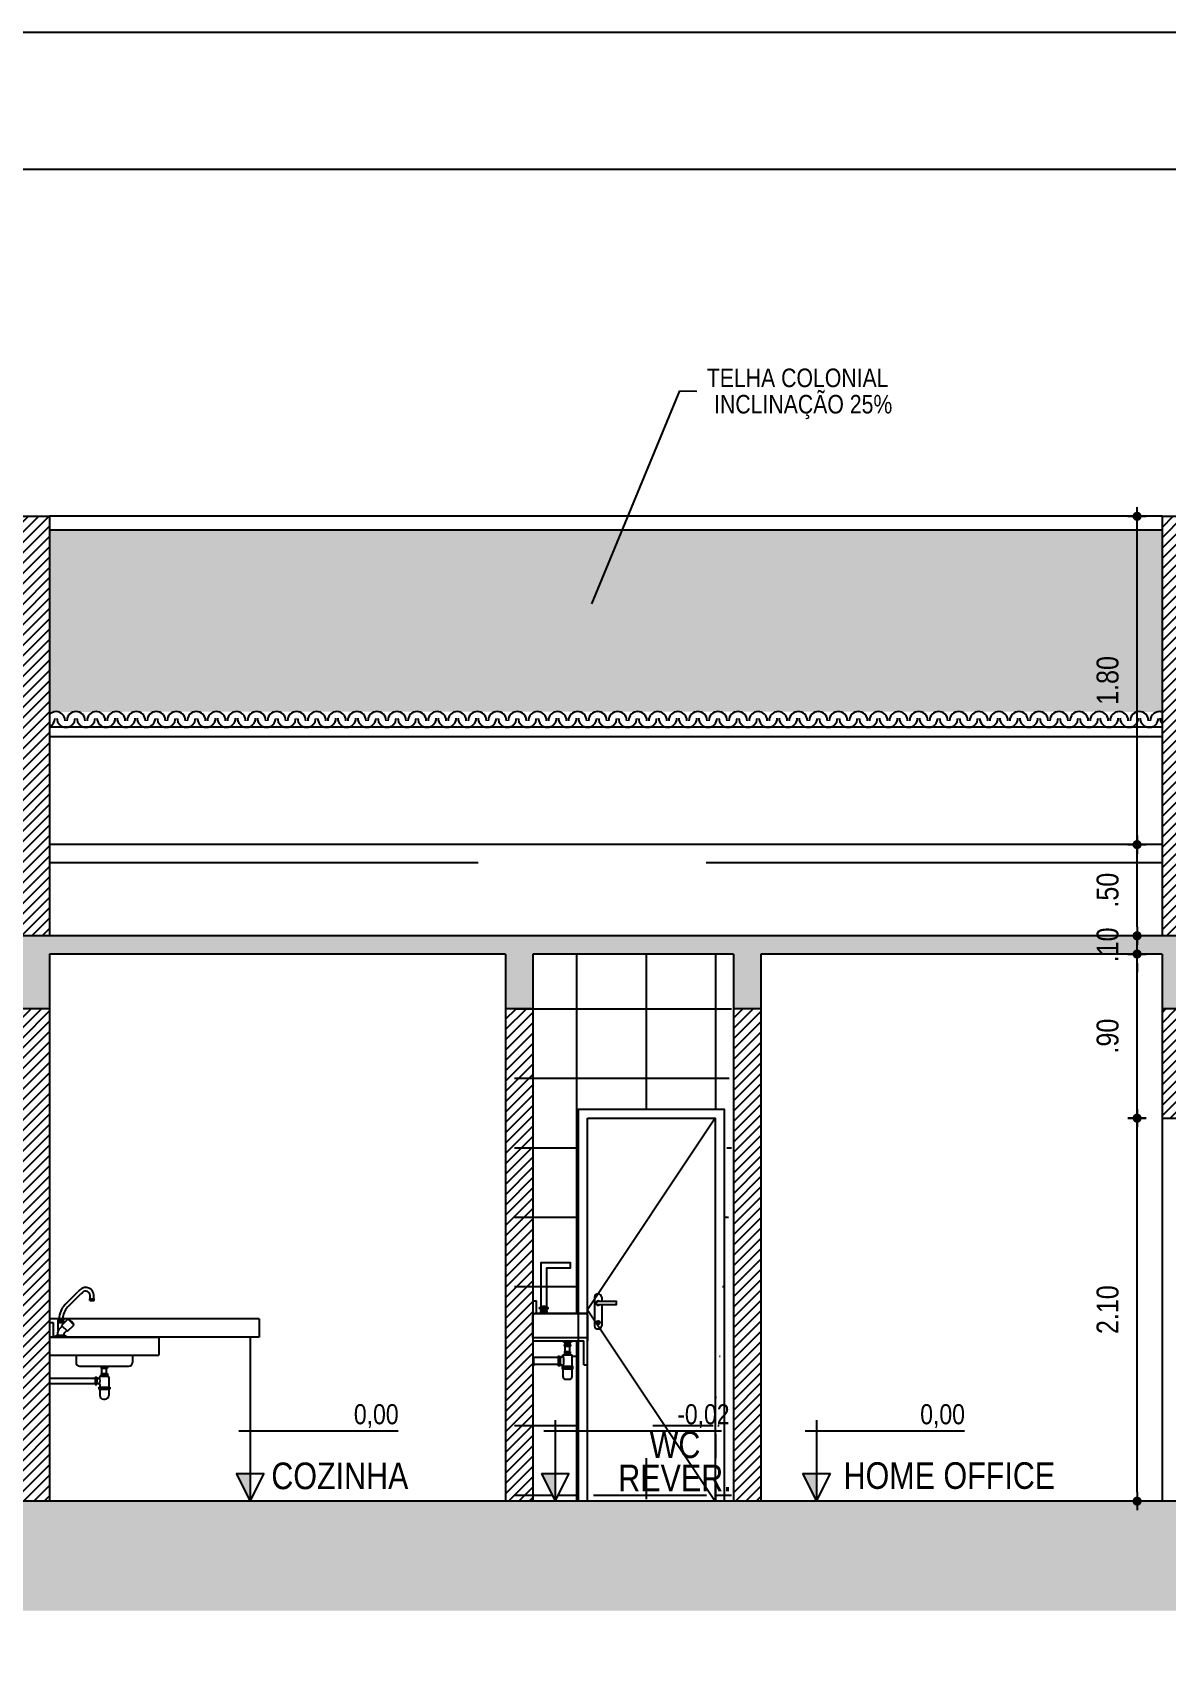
# Model space of a CAD drawing. Header units: millimetres. Extents: x 3955 to 10567, y -112 to 1797.
# Drawn here: x 5272.62 to 5278.84, y 1031.64 to 1040.53 of the extents above; entities that cross this region are included whole.
import ezdxf
from ezdxf.enums import TextEntityAlignment as Align

# ---------------------------------------------------------------- set-up
doc = ezdxf.new("R2010")
doc.units = ezdxf.units.MM
doc.header["$LTSCALE"] = 20
doc.linetypes.add('HIDDEN2', pattern=[0.1875, 0.125, -0.0625])
for name, color, linetype in [('001', 5, 'Continuous'), ('COTA', 7, 'Continuous'), ('E-hatch', 8, 'Continuous'), ('E-pen-y', 2, 'Continuous'), ('E-txt-g', 3, 'Continuous'), ('ESQUADRIA', 3, 'Continuous'), ('LAYER1', 2, 'Continuous')]:
    doc.layers.add(name, color=color, linetype=linetype)
for name, color, linetype, lineweight in [('E-Cta-W', 7, 'Continuous', 20), ('E-Pen-G', 3, 'Continuous', 30), ('E-Txt-W', 7, 'Continuous', 20)]:
    doc.layers.add(name, color=color, linetype=linetype, lineweight=lineweight)
doc.styles.add('F2', font='ARIALN.TTF')
doc.styles.add('REG60', font='romans.shx', dxfattribs={"width": 0.8, "height": 0.15})
doc.styles.add('REG80', font='romans.shx', dxfattribs={"width": 0.8, "height": 0.2})
doc.styles.get("Standard").update_dxf_attribs({"font": 'arial.ttf'})
doc.dimstyles.new('ARQUITETURA', dxfattribs={"dimtxt": 0.11, "dimasz": 0.05, "dimexe": 0.1, "dimexo": 0, "dimgap": 0.1, "dimtad": 1, "dimzin": 5, "dimdsep": 46, "dimtxsty": 'F2', "dimblk": 'COTA', "dimcen": 0, "dimse1": 1, "dimse2": 1, "dimadec": 0, "dimazin": 0, "dimtfac": 2, "dimtix": 1, "dimtmove": 2, "dimatfit": 3, "dimldrblk": 'COTA', "dimfxl": 1, "dimtolj": 1, "dimtzin": 5, "dimarcsym": 0})
doc.dimstyles.get("Standard").update_dxf_attribs({"dimtxt": 0.18, "dimasz": 0.18, "dimexe": 0.18, "dimexo": 0.0625, "dimgap": 0.09, "dimtad": 0, "dimtih": 1, "dimtoh": 1, "dimdec": 4, "dimzin": 0, "dimdsep": 46, "dimtxsty": 'Standard', "dimcen": 0.09, "dimadec": 0, "dimazin": 0, "dimtfac": 1, "dimtdec": 4, "dimtofl": 0, "dimtmove": 0, "dimatfit": 3, "dimfxl": 1, "dimtolj": 1, "dimtzin": 0, "dimarcsym": 0})

# ---------------------------------------------------------------- blocks, each defined once
blk = doc.blocks.new('TXT-AMB75')
at = {"layer": 'E-txt-g', "style": 'REG80', "width": 0.8, "flags": 8}
blk.add_attdef('TXT', text='', height=0.2, dxfattribs=at).set_placement((0.005, 0.296), align=Align.CENTER)
at = {"layer": 'E-Txt-W', "style": 'REG60', "width": 0.8, "flags": 8}
blk.add_attdef('TXT', text='', height=0.15, dxfattribs=at).set_placement((0.005, 0.027), align=Align.CENTER)
blk = doc.blocks.new('COTA')
at = {"layer": 'COTA'}
for p, q in [((-1, 0), (1, 0)), ((0, 1), (0, -1))]:
    blk.add_line(p, q, dxfattribs=at)
at = {"layer": 'COTA', "const_width": 0.5}
blk.add_lwpolyline([(-0.25, 0, 1), (0.25, 0, 1)], format="xyb", close=True, dxfattribs=at)
blk = doc.blocks.new('*D366')
at = {"color": 0, "lineweight": -2}
blk.add_line((5278.6792, 1032.527), (5278.6792, 1034.527), dxfattribs=at)
at = {"color": 0, "lineweight": -2, "xscale": 0.05, "yscale": 0.05, "zscale": 0.05}
for p, rotation in [((5278.6792, 1034.577), 90), ((5278.6792, 1032.477), 270)]:
    blk.add_blockref('COTA', p, dxfattribs=dict(at, rotation=rotation))
at = {"color": 0, "insert": (5278.518, 1033.527), "char_height": 0.12, "attachment_point": 5, "rotation": 90, "style": 'F2'}
blk.add_mtext('\\A1;2.10', dxfattribs=at)
blk = doc.blocks.new('*D367')
at = {"color": 0, "lineweight": -2}
blk.add_line((5278.6792, 1034.627), (5278.6792, 1035.427), dxfattribs=at)
at = {"color": 0, "lineweight": -2, "xscale": 0.05, "yscale": 0.05, "zscale": 0.05}
for p, rotation in [((5278.6792, 1035.477), 90), ((5278.6792, 1034.577), 270)]:
    blk.add_blockref('COTA', p, dxfattribs=dict(at, rotation=rotation))
at = {"color": 0, "insert": (5278.518, 1035.027), "char_height": 0.12, "attachment_point": 5, "rotation": 90, "style": 'F2'}
blk.add_mtext('\\A1;.90', dxfattribs=at)
blk = doc.blocks.new('*D368')
at = {"color": 0, "lineweight": -2}
for p, q in [((5278.6792, 1035.627), (5278.6792, 1035.677)), ((5278.6792, 1035.477), (5278.6792, 1035.577)), ((5278.6792, 1035.427), (5278.6792, 1035.377))]:
    blk.add_line(p, q, dxfattribs=at)
at = {"color": 0, "lineweight": -2, "xscale": 0.05, "yscale": 0.05, "zscale": 0.05}
for p, rotation in [((5278.6792, 1035.577), 270), ((5278.6792, 1035.477), 90)]:
    blk.add_blockref('COTA', p, dxfattribs=dict(at, rotation=rotation))
at = {"color": 0, "insert": (5278.518, 1035.527), "char_height": 0.12, "attachment_point": 5, "rotation": 90, "style": 'F2'}
blk.add_mtext('\\A1;.10', dxfattribs=at)
blk = doc.blocks.new('*D369')
at = {"color": 0, "lineweight": -2}
blk.add_line((5278.6792, 1035.627), (5278.6792, 1036.027), dxfattribs=at)
at = {"color": 0, "lineweight": -2, "xscale": 0.05, "yscale": 0.05, "zscale": 0.05}
for p, rotation in [((5278.6792, 1036.077), 90), ((5278.6792, 1035.577), 270)]:
    blk.add_blockref('COTA', p, dxfattribs=dict(at, rotation=rotation))
at = {"color": 0, "insert": (5278.518, 1035.827), "char_height": 0.12, "attachment_point": 5, "rotation": 90, "style": 'F2'}
blk.add_mtext('\\A1;.50', dxfattribs=at)
blk = doc.blocks.new('*D370')
at = {"color": 0, "lineweight": -2}
blk.add_line((5278.6792, 1036.127), (5278.6792, 1037.827), dxfattribs=at)
at = {"color": 0, "lineweight": -2, "xscale": 0.05, "yscale": 0.05, "zscale": 0.05}
for p, rotation in [((5278.6792, 1037.877), 90), ((5278.6792, 1036.077), 270)]:
    blk.add_blockref('COTA', p, dxfattribs=dict(at, rotation=rotation))
at = {"color": 0, "insert": (5278.518, 1036.977), "char_height": 0.12, "attachment_point": 5, "rotation": 90, "style": 'F2'}
blk.add_mtext('\\A1;1.80', dxfattribs=at)
blk = doc.blocks.new('*D387')
at = {"color": 0, "lineweight": -2}
blk.add_line((5272.3785, 1035.627), (5272.3785, 1036.027), dxfattribs=at)
at = {"color": 0, "lineweight": -2, "xscale": 0.05, "yscale": 0.05, "zscale": 0.05}
for p, rotation in [((5272.3785, 1036.077), 90), ((5272.3785, 1035.577), 270)]:
    blk.add_blockref('COTA', p, dxfattribs=dict(at, rotation=rotation))
at = {"color": 0, "insert": (5272.2172, 1035.827), "char_height": 0.12, "attachment_point": 5, "rotation": 90, "style": 'F2'}
blk.add_mtext('\\A1;.50', dxfattribs=at)
blk = doc.blocks.new('*D388')
at = {"color": 0, "lineweight": -2}
blk.add_line((5272.3785, 1036.127), (5272.3785, 1037.827), dxfattribs=at)
at = {"color": 0, "lineweight": -2, "xscale": 0.05, "yscale": 0.05, "zscale": 0.05}
for p, rotation in [((5272.3785, 1037.877), 90), ((5272.3785, 1036.077), 270)]:
    blk.add_blockref('COTA', p, dxfattribs=dict(at, rotation=rotation))
at = {"color": 0, "insert": (5272.2172, 1036.977), "char_height": 0.12, "attachment_point": 5, "rotation": 90, "style": 'F2'}
blk.add_mtext('\\A1;1.80', dxfattribs=at)

msp = doc.modelspace()

# ---------------------------------------------------------------- hatches: boundary and pattern name
h = msp.add_hatch()
h.set_pattern_fill('ANSI37,_O', color=8, scale=0.12, angle=45)
h.set_pattern_definition([(90, (-0.1, 0), (-0.381, 8e-17), []), (180, (-0.1, 0), (-8e-17, -0.381), [])])
edge = h.paths.add_edge_path()
edge.add_line((5276.4658, 1035.477), (5275.2658, 1035.477))
edge.add_line((5275.2658, 1035.477), (5275.2658, 1033.5753))
edge.add_line((5275.2658, 1033.5753), (5275.2858, 1033.5753))
edge.add_line((5275.2858, 1033.5753), (5275.2858, 1033.3753))
edge.add_line((5275.2858, 1033.3753), (5275.3658, 1033.3753))
edge.add_line((5275.3658, 1033.3753), (5275.3658, 1033.4953))
edge.add_arc((5275.3758, 1033.4953), 0.01, 90, 180, ccw=False)
edge.add_line((5275.3758, 1033.5053), (5275.6159, 1033.5053))
edge.add_line((5275.6159, 1033.5053), (5275.6159, 1034.627))
edge.add_line((5275.6159, 1034.627), (5276.4658, 1034.627))
edge.add_line((5276.4658, 1034.627), (5276.4158, 1033.552))
edge.add_line((5276.4158, 1033.552), (5276.3158, 1032.477))
edge.add_line((5276.3158, 1032.477), (5276.3658, 1032.477))
edge.add_line((5276.3658, 1032.477), (5276.4658, 1035.477))
edge = h.paths.add_edge_path(flags=16)
edge.add_arc((5275.4433, 1033.5353), 0.00559, 0, 153.43495, ccw=False)
edge.add_arc((5275.4433, 1033.5353), 0.00559, -153.43495, 0, ccw=False)
edge.add_line((5275.4383, 1033.5328), (5275.4333, 1033.5328))
edge.add_line((5275.4333, 1033.5328), (5275.4333, 1033.5203))
edge.add_line((5275.4333, 1033.5203), (5275.4183, 1033.5203))
edge.add_line((5275.4183, 1033.5203), (5275.4183, 1033.5328))
edge.add_line((5275.4183, 1033.5328), (5275.4133, 1033.5328))
edge.add_arc((5275.4083, 1033.5353), 0.00559, 180, 333.43495, ccw=False)
edge.add_arc((5275.4083, 1033.5353), 0.00559, 26.56505, 180, ccw=False)
edge.add_line((5275.4133, 1033.5378), (5275.4183, 1033.5378))
edge.add_line((5275.4183, 1033.5378), (5275.4183, 1033.5453))
edge.add_line((5275.4183, 1033.5453), (5275.4333, 1033.5453))
edge.add_line((5275.4333, 1033.5453), (5275.4383, 1033.5378))
edge = h.paths.add_edge_path(flags=0)
edge.add_arc((5275.4258, 1033.5353), 0.00559, 0, 360)
edge = h.paths.add_edge_path(flags=17)
edge.add_line((5275.6159, 1033.3553), (5275.5808, 1033.3553))
edge.add_line((5275.5808, 1033.3553), (5275.5808, 1033.3533))
edge.add_line((5275.5808, 1033.3533), (5275.5788, 1033.3533))
edge.add_arc((5275.5748, 1033.3563), 0.005, 270, 323.1301, ccw=False)
edge.add_line((5275.5748, 1033.3513), (5275.5748, 1033.3493))
edge.add_line((5275.5748, 1033.3493), (5275.5678, 1033.3493))
edge.add_line((5275.5678, 1033.3493), (5275.5703, 1033.3478))
edge.add_line((5275.5703, 1033.3478), (5275.5703, 1033.3418))
edge.add_line((5275.5703, 1033.3418), (5275.5678, 1033.3403))
edge.add_line((5275.5678, 1033.3403), (5275.5703, 1033.3388))
edge.add_line((5275.5703, 1033.3388), (5275.5703, 1033.3343))
edge.add_line((5275.5703, 1033.3343), (5275.5728, 1033.3343))
edge.add_line((5275.5728, 1033.3343), (5275.5728, 1033.3293))
edge.add_line((5275.5728, 1033.3293), (5275.5708, 1033.3293))
edge.add_line((5275.5708, 1033.3293), (5275.5708, 1033.3243))
edge.add_line((5275.5708, 1033.3243), (5275.5678, 1033.3243))
edge.add_line((5275.5678, 1033.3243), (5275.5678, 1033.2961))
edge.add_line((5275.5678, 1033.2961), (5275.5728, 1033.2961))
edge.add_line((5275.5728, 1033.2961), (5275.5728, 1033.2911))
edge.add_line((5275.5728, 1033.2911), (5275.5708, 1033.2911))
edge.add_line((5275.5708, 1033.2911), (5275.5708, 1033.2843))
edge.add_line((5275.5708, 1033.2843), (5275.5703, 1033.2846))
edge.add_line((5275.5703, 1033.2846), (5275.5678, 1033.2831))
edge.add_line((5275.5678, 1033.2831), (5275.5728, 1033.2801))
edge.add_line((5275.5728, 1033.2801), (5275.5808, 1033.2801))
edge.add_line((5275.5808, 1033.2801), (5275.5808, 1033.2156))
edge.add_line((5275.5808, 1033.2156), (5275.5858, 1033.2156))
edge.add_line((5275.5858, 1033.2156), (5275.5858, 1033.2056))
edge.add_line((5275.5858, 1033.2056), (5275.5857, 1033.2056))
edge.add_arc((5275.5857, 1033.2006), 0.005, 90, 190.56273)
edge.add_line((5275.5808, 1033.1997), (5275.5808, 1033.1601))
edge.add_arc((5275.5658, 1033.1601), 0.015, 270, 360, ccw=False)
edge.add_line((5275.5658, 1033.1451), (5275.5458, 1033.1451))
edge.add_arc((5275.5458, 1033.1601), 0.015, 180, 270, ccw=False)
edge.add_line((5275.5308, 1033.1601), (5275.5308, 1033.2015))
edge.add_arc((5275.5258, 1033.2006), 0.005, 10.56273, 90.97093)
edge.add_line((5275.5258, 1033.2056), (5275.5258, 1033.2156))
edge.add_line((5275.5258, 1033.2156), (5275.5308, 1033.2156))
edge.add_arc((5275.5158, 1033.2093), 0.0162, 22.61986, 90)
edge.add_line((5275.5158, 1033.2256), (5275.5158, 1033.2206))
edge.add_line((5275.5158, 1033.2206), (5275.5108, 1033.2206))
edge.add_line((5275.5108, 1033.2206), (5275.5108, 1033.2186))
edge.add_line((5275.5108, 1033.2186), (5275.5058, 1033.2186))
edge.add_line((5275.5058, 1033.2186), (5275.5058, 1033.2256))
edge.add_line((5275.5058, 1033.2256), (5275.2708, 1033.2256))
edge.add_line((5275.2708, 1033.2256), (5275.2708, 1033.2206))
edge.add_line((5275.2708, 1033.2206), (5275.2658, 1033.2206))
edge.add_line((5275.2658, 1033.2206), (5275.2658, 1032.477))
edge.add_line((5275.2658, 1032.477), (5275.4888, 1032.477))
edge.add_line((5275.4888, 1032.477), (5275.4126, 1032.6294))
edge.add_line((5275.4126, 1032.6294), (5275.4888, 1032.6294))
edge.add_line((5275.4888, 1032.6294), (5275.4888, 1032.8632))
edge.add_line((5275.4888, 1032.8632), (5275.6159, 1032.8632))
edge.add_line((5275.6159, 1032.8632), (5275.6159, 1033.3553))
h.paths.add_polyline_path([(5275.6159, 1032.8632), (5275.4888, 1032.8632), (5275.4888, 1032.6294), (5275.565, 1032.6294), (5275.4888, 1032.477), (5275.6159, 1032.477)], flags=16)
h.paths.add_polyline_path([(5275.6979, 1032.495), (5276.4658, 1032.477), (5276.3925, 1032.7137), (5275.6979, 1032.7137)], flags=17)
h.paths.add_polyline_path([(5276.0244, 1032.8439), (5276.3778, 1032.8439), (5276.4158, 1033.0422), (5276.0244, 1033.0422)], flags=17)
at = {"layer": '001', "ltscale": 0.5}
h = msp.add_hatch(dxfattribs=at)
h.set_pattern_fill('SPANISH1', color=8, scale=0.119396, style=0, pattern_type=2)
h.set_pattern_definition([(180, (5282.45844, 1038.29132), (-0.2387917, 0.1193958), [0.0149245, -0.1343203, 0.0149245, -0.0746224]), (180, (5282.39874, 1038.35102), (-0.2387917, 0.1193958), [0.0447734, -0.1940182]), (180, (5282.39874, 1038.36594), (-0.2387917, 0.1193958), [0.0447734, -0.0746224, 0.0447734, -0.0746224]), (180, (5282.27935, 1038.38086), (-0.2387917, 0.1193958), [0.0447734, -0.1940182]), (90, (5282.45844, 1038.29132), (0.2387917, 0.119396), [0.0149245, -0.1044714]), (90, (5282.44352, 1038.29132), (0.2387917, 0.119396), [0.0149245, -0.1044714]), (90, (5282.3092, 1038.29132), (0.2387917, 0.119396), [0.0149245, -0.1044714]), (90, (5282.29427, 1038.29132), (0.2387917, 0.119396), [0.0149245, -0.1044714]), (135, (5282.44352, 1038.33609), (-1e-17, 0.1193958), [0.0211064, -0.316596]), (45, (5282.3092, 1038.33609), (-1e-17, 0.1193958), [0.0211064, -0.316596]), (153.435, (5282.42859, 1038.33609), (6e-12, 0.1193958), [0.0333722, -0.233605]), (153.435, (5282.42859, 1038.35102), (6e-12, 0.1193958), [0.0333722, -0.233605]), (153.435, (5282.47337, 1038.36594), (6e-12, 0.1193958), [0.0303385, -0.2366387]), (153.435, (5282.47337, 1038.38086), (6e-12, 0.1193958), [0.0333722, -0.233605]), (116.56505, (5282.45844, 1038.30624), (-6e-12, 0.11939584), [0.0333722, -0.5005823]), (116.56505, (5282.443517, 1038.30624), (-6e-12, 0.11939584), [0.0333722, -0.5005823]), (63.43495, (5282.309197, 1038.30624), (6e-12, 0.11939584), [0.0333722, -0.5005823]), (63.43495, (5282.29427, 1038.30624), (6e-12, 0.11939584), [0.0333722, -0.5005823]), (26.565, (5282.32412, 1038.33609), (-6e-12, 0.1193958), [0.0333722, -0.233605]), (26.565, (5282.32412, 1038.35102), (-6e-12, 0.1193958), [0.0333722, -0.233605]), (26.565, (5282.27935, 1038.36594), (-6e-12, 0.1193958), [0.0303385, -0.2366387]), (26.565, (5282.27935, 1038.38086), (-6e-12, 0.1193958), [0.0333722, -0.233605]), (99.46232, (5282.458442, 1038.306242), (5e-14, 0.119395836), [0.136173, -1.31634]), (80.53768, (5282.294272, 1038.306242), (-5e-14, 0.119395836), [0.136173, -1.31634])])
h.paths.add_polyline_path([(5272.7158, 1037.8002), (5272.7158, 1036.8045), (5274.1811, 1036.8062), (5275.1711, 1036.8062), (5276.7111, 1036.8062), (5278.3611, 1036.8062), (5278.8158, 1036.804), (5278.8158, 1037.8002)])
at = {"layer": 'E-hatch'}
h = msp.add_hatch(dxfattribs=at)
h.set_pattern_fill('ANSI38', color=256, scale=0.01, style=0)
h.set_pattern_definition([(45, (0, 48.930234), (-0.0224506403, 0.0224506403), []), (135, (0, 48.930234), (-0.0673519209, 0.0224506403), [0.079375, -0.047625])])
h.paths.add_polyline_path([(5264.2158, 1035.477), (5267.2158, 1035.477), (5267.2158, 1035.177), (5267.3658, 1035.177), (5267.3658, 1035.477), (5268.5658, 1035.477), (5268.5658, 1035.177), (5268.7158, 1035.177), (5268.7158, 1035.477), (5269.9158, 1035.477), (5269.9158, 1035.177), (5270.0658, 1035.177), (5270.0658, 1035.477), (5272.5658, 1035.477), (5272.5658, 1035.177), (5272.7158, 1035.177), (5272.7158, 1035.477), (5275.2158, 1035.477), (5275.2158, 1035.177), (5275.3658, 1035.177), (5275.3658, 1035.477), (5276.4658, 1035.477), (5276.4658, 1035.177), (5276.6158, 1035.177), (5276.6158, 1035.477), (5278.8158, 1035.477), (5278.8158, 1035.177), (5278.9658, 1035.177), (5278.9658, 1035.477), (5283.2661, 1035.477), (5283.2661, 1035.977), (5283.1158, 1035.977), (5283.1158, 1035.577), (5264.0658, 1035.577), (5264.0658, 1035.177), (5264.2158, 1035.177)])
h.paths.add_polyline_path([(5268.5658, 1036.277), (5268.7158, 1036.277), (5268.7158, 1036.677), (5267.2158, 1036.677), (5267.2158, 1036.277), (5267.3658, 1036.277), (5267.3658, 1036.577), (5268.5658, 1036.577)])
h.paths.add_polyline_path([(5267.1158, 1038.277), (5267.1158, 1038.177), (5268.8158, 1038.177), (5268.8158, 1038.277)])
h = msp.add_hatch(dxfattribs=at)
h.set_pattern_fill('_USER', color=256, scale=0.04, angle=45, style=0, pattern_type=0)
h.set_pattern_definition([(45, (0, 48.930234), (-0.02828427125, 0.02828427125), [])])
h.paths.add_polyline_path([(5268.5658, 1036.677), (5268.7158, 1036.677), (5268.7158, 1038.177), (5268.5658, 1038.177)])
h.paths.add_polyline_path([(5267.3658, 1038.177), (5267.2158, 1038.177), (5267.2158, 1036.677), (5267.3658, 1036.677)])
h.paths.add_polyline_path([(5267.2158, 1035.577), (5267.3658, 1035.577), (5267.3658, 1036.277), (5267.2158, 1036.277)])
h.paths.add_polyline_path([(5268.5658, 1035.577), (5268.7158, 1035.577), (5268.7158, 1036.277), (5268.5658, 1036.277)])
h.paths.add_polyline_path([(5268.5658, 1033.2701), (5268.5658, 1033.2701), (5268.5658, 1033.2206), (5268.5658, 1032.477), (5268.7158, 1032.477), (5268.7158, 1033.2206), (5268.7158, 1033.2206), (5268.7158, 1033.2701), (5268.7158, 1035.177), (5268.5658, 1035.177)])
h.paths.add_polyline_path([(5267.3658, 1035.177), (5267.2158, 1035.177), (5267.2158, 1032.477), (5267.3658, 1032.477)])
h.paths.add_polyline_path([(5269.9158, 1034.577), (5270.0658, 1034.577), (5270.0658, 1035.177), (5269.9158, 1035.177)])
h.paths.add_polyline_path([(5264.2158, 1035.177), (5264.0658, 1035.177), (5264.0658, 1032.477), (5264.2158, 1032.477)])
h.paths.add_polyline_path([(5264.2158, 1036.6683), (5264.0658, 1036.6683), (5264.0658, 1035.577), (5264.2158, 1035.577)])
h.paths.add_polyline_path([(5272.7158, 1035.177), (5272.5658, 1035.177), (5272.5658, 1032.477), (5272.7158, 1032.477)])
h.paths.add_polyline_path([(5272.7158, 1037.877), (5272.5658, 1037.877), (5272.5658, 1035.577), (5272.7158, 1035.577)])
h.paths.add_polyline_path([(5275.3658, 1035.177), (5275.2158, 1035.177), (5275.2158, 1032.477), (5275.3658, 1032.477)])
h.paths.add_polyline_path([(5276.6158, 1035.177), (5276.4658, 1035.177), (5276.4658, 1032.477), (5276.6158, 1032.477)])
h.paths.add_polyline_path([(5278.9658, 1035.177), (5278.8158, 1035.177), (5278.8158, 1034.577), (5278.9658, 1034.577)])
h = msp.add_hatch(dxfattribs=at)
h.set_pattern_fill('_USER', color=256, scale=0.04, angle=45, style=0, pattern_type=0)
h.set_pattern_definition([(45, (0, 0), (-0.02828427125, 0.02828427125), [])])
h.paths.add_polyline_path([(5278.9658, 1037.777), (5279.0658, 1037.777), (5279.0658, 1037.877), (5278.8158, 1037.877), (5278.8158, 1035.577), (5278.9658, 1035.577)])
h = msp.add_hatch(dxfattribs=at)
h.set_pattern_fill('ANSI38', color=256, scale=0.02, style=0)
h.set_pattern_definition([(45, (0, 48.930234), (-0.0449012806, 0.0449012806), []), (135, (0, 48.930234), (-0.1347038418, 0.0449012806), [0.15875, -0.09525])])
h.paths.add_polyline_path([(5288.5658, 1032.327), (5286.0658, 1032.327), (5286.0658, 1032.377), (5283.2661, 1032.377), (5283.2661, 1032.477), (5264.0658, 1032.477), (5264.0658, 1032.427), (5263.4658, 1032.427), (5263.4658, 1032.377), (5260.3554, 1032.377), (5260.3554, 1031.877), (5289.334, 1031.877), (5289.334, 1032.177), (5288.5658, 1032.177)])

# ---------------------------------------------------------------- linework, layer by layer
at = {"color": 5}
for p, q in [((5272.5658, 1037.877), (5272.7158, 1037.877)), ((5272.7158, 1037.877), (5272.7158, 1035.577)), ((5278.8158, 1037.877), (5278.8158, 1035.577)), ((5278.8158, 1037.877), (5279.0658, 1037.877)), ((5283.1158, 1035.577), (5264.0658, 1035.577)), ((5272.7158, 1035.477), (5272.7158, 1032.477)), ((5275.2158, 1035.477), (5272.7158, 1035.477)), ((5275.2158, 1035.477), (5275.2158, 1032.477)), ((5275.3658, 1035.477), (5275.3658, 1032.477)), ((5276.4658, 1035.477), (5275.3658, 1035.477)), ((5276.4658, 1035.477), (5276.4658, 1032.477)), ((5276.6158, 1035.477), (5276.6158, 1032.477)), ((5278.8158, 1035.477), (5276.6158, 1035.477)), ((5278.8158, 1035.477), (5278.8158, 1034.577)), ((5272.7158, 1035.177), (5272.5658, 1035.177)), ((5275.3658, 1035.177), (5275.2158, 1035.177)), ((5276.6158, 1035.177), (5276.4658, 1035.177)), ((5278.9658, 1035.177), (5278.8158, 1035.177)), ((5278.8158, 1034.577), (5278.9658, 1034.577))]:
    msp.add_line(p, q, dxfattribs=at)
at = {"color": 8}
for p, q in [((5278.8158, 1037.877), (5272.7158, 1037.877)), ((5278.8158, 1034.577), (5278.8158, 1032.477)), ((5275.7035, 1033.5953), (5275.7035, 1033.439)), ((5275.7435, 1033.5953), (5275.7435, 1033.5728)), ((5275.7435, 1033.5528), (5275.7435, 1033.439)), ((5275.7135, 1033.4562), (5275.7335, 1033.4562)), ((5275.7235, 1033.4462), (5275.7235, 1033.4662))]:
    msp.add_line(p, q, dxfattribs=at)
at = {"color": 2}
for p, q in [((5278.8158, 1037.8002), (5272.7158, 1037.8002)), ((5278.8158, 1036.7205), (5272.7158, 1036.7205)), ((5278.8158, 1036.6683), (5272.7158, 1036.6683))]:
    msp.add_line(p, q, dxfattribs=at)
at = {"color": 6}
msp.add_line((5278.8158, 1036.077), (5272.7158, 1036.077), dxfattribs=at)
at = {"color": 8, "linetype": 'HIDDEN2'}
msp.add_line((5278.8158, 1035.977), (5272.7158, 1035.977), dxfattribs=at)
at = {"color": 7}
for p, q in [((5272.8005, 1033.5547), (5272.8712, 1033.6255)), ((5272.8146, 1033.5406), (5272.8853, 1033.6113)), ((5272.8816, 1033.6359), (5272.8712, 1033.6255)), ((5272.8958, 1033.6217), (5272.8853, 1033.6113)), ((5272.9358, 1033.577), (5272.9358, 1033.587)), ((5272.9358, 1033.587), (5272.9608, 1033.587)), ((5272.9383, 1033.587), (5272.9383, 1033.6074)), ((5272.9583, 1033.587), (5272.9583, 1033.6074)), ((5272.9608, 1033.577), (5272.9608, 1033.587)), ((5272.9358, 1033.577), (5272.9608, 1033.577)), ((5275.4533, 1033.5053), (5275.3983, 1033.5053)), ((5275.4434, 1033.5103), (5275.4081, 1033.5103)), ((5275.4183, 1033.5378), (5275.4133, 1033.5378)), ((5275.4183, 1033.5328), (5275.4133, 1033.5328)), ((5275.4161, 1033.5203), (5275.4352, 1033.5203)), ((5275.4333, 1033.5378), (5275.4383, 1033.5378)), ((5275.4333, 1033.5328), (5275.4383, 1033.5328)), ((5273.8658, 1033.477), (5272.7158, 1033.477)), ((5272.7608, 1033.387), (5272.7608, 1033.4037)), ((5272.7633, 1033.467), (5272.7683, 1033.477)), ((5272.7633, 1033.4134), (5272.7633, 1033.467)), ((5272.7633, 1033.467), (5272.7933, 1033.467)), ((5272.7633, 1033.457), (5272.7933, 1033.457)), ((5272.7666, 1033.4178), (5272.7855, 1033.4367)), ((5272.7683, 1033.477), (5272.7883, 1033.477)), ((5272.782, 1033.4403), (5272.8162, 1033.4745)), ((5272.782, 1033.4403), (5272.8138, 1033.4084)), ((5272.7933, 1033.467), (5272.7883, 1033.477)), ((5272.7933, 1033.4515), (5272.7933, 1033.467)), ((5272.7963, 1033.3981), (5272.8103, 1033.412)), ((5272.8138, 1033.4084), (5272.8481, 1033.4427)), ((5272.8187, 1033.4742), (5272.8465, 1033.4465)), ((5273.8658, 1033.477), (5273.8658, 1033.377)), ((5272.7158, 1033.377), (5273.3158, 1033.377)), ((5272.7158, 1033.377), (5273.3158, 1033.377)), ((5272.7608, 1033.387), (5272.7433, 1033.379)), ((5272.7433, 1033.377), (5272.7433, 1033.379)), ((5272.7433, 1033.379), (5272.8133, 1033.379)), ((5272.7433, 1033.377), (5272.8133, 1033.377)), ((5272.7608, 1033.387), (5272.7958, 1033.387)), ((5272.7958, 1033.387), (5272.7958, 1033.3966)), ((5272.7958, 1033.387), (5272.8133, 1033.379)), ((5272.8133, 1033.377), (5272.8133, 1033.379)), ((5273.8658, 1033.377), (5273.3158, 1033.377)), ((5273.3158, 1033.377), (5273.3158, 1033.277)), ((5273.3158, 1033.377), (5273.3158, 1033.277)), ((5273.8158, 1033.377), (5273.8158, 1032.477)), ((5275.5368, 1033.3513), (5275.5748, 1033.3513)), ((5275.5368, 1033.3493), (5275.5368, 1033.3513)), ((5275.5368, 1033.3493), (5275.5748, 1033.3493)), ((5275.5388, 1033.3303), (5275.5408, 1033.3303)), ((5275.5408, 1033.3303), (5275.5408, 1033.3333)), ((5275.5413, 1033.3478), (5275.5703, 1033.3478)), ((5275.5413, 1033.3448), (5275.5703, 1033.3448)), ((5275.5413, 1033.3418), (5275.5703, 1033.3418)), ((5275.5413, 1033.3388), (5275.5703, 1033.3388)), ((5275.5413, 1033.3358), (5275.5703, 1033.3358)), ((5275.5438, 1033.3463), (5275.5678, 1033.3463)), ((5275.5438, 1033.3433), (5275.5678, 1033.3433)), ((5275.5438, 1033.3403), (5275.5678, 1033.3403)), ((5275.5438, 1033.3373), (5275.5678, 1033.3373)), ((5275.5438, 1033.2961), (5275.5438, 1033.3243)), ((5275.5548, 1033.3303), (5275.5548, 1033.3333)), ((5275.5548, 1033.3303), (5275.5568, 1033.3303)), ((5275.5568, 1033.3303), (5275.5568, 1033.3333)), ((5275.5678, 1033.2961), (5275.5678, 1033.3243)), ((5275.5708, 1033.3303), (5275.5708, 1033.3333)), ((5275.5708, 1033.3303), (5275.5728, 1033.3303)), ((5275.5748, 1033.3493), (5275.5748, 1033.3513)), ((5275.6658, 1033.3553), (5275.6658, 1033.3553)), ((5272.7158, 1033.277), (5273.3158, 1033.277)), ((5272.7158, 1033.277), (5272.8608, 1033.277)), ((5272.8608, 1033.277), (5272.8608, 1033.237)), ((5273.1708, 1033.277), (5273.3158, 1033.277)), ((5273.1708, 1033.277), (5273.1708, 1033.237)), ((5275.5058, 1033.2651), (5275.3708, 1033.2651)), ((5275.5058, 1033.2256), (5275.3708, 1033.2256)), ((5275.5068, 1033.2691), (5275.5098, 1033.2691)), ((5275.5068, 1033.2468), (5275.5098, 1033.2468)), ((5275.5068, 1033.2438), (5275.5098, 1033.2438)), ((5275.5308, 1033.2801), (5275.5808, 1033.2801)), ((5275.5308, 1033.2751), (5275.5308, 1033.2801)), ((5275.5408, 1033.2921), (5275.5408, 1033.2951)), ((5275.5408, 1033.2861), (5275.5408, 1033.2911)), ((5275.5408, 1033.2861), (5275.5708, 1033.2861)), ((5275.5413, 1033.2846), (5275.5703, 1033.2846)), ((5275.5413, 1033.2816), (5275.5703, 1033.2816)), ((5275.5438, 1033.2831), (5275.5678, 1033.2831)), ((5275.5548, 1033.2921), (5275.5548, 1033.2951)), ((5275.5568, 1033.2921), (5275.5568, 1033.2951)), ((5275.5708, 1033.2921), (5275.5708, 1033.2951)), ((5275.5708, 1033.2861), (5275.5708, 1033.2911)), ((5275.5808, 1033.2156), (5275.5808, 1033.2801)), ((5272.7158, 1033.152), (5272.9658, 1033.152)), ((5272.8808, 1033.217), (5273.1508, 1033.217)), ((5272.9658, 1033.157), (5272.9758, 1033.157)), ((5272.9658, 1033.157), (5272.9658, 1033.117)), ((5272.9758, 1033.157), (5272.9758, 1033.117)), ((5272.9758, 1033.152), (5272.9858, 1033.152)), ((5272.9958, 1033.162), (5273.0358, 1033.162)), ((5272.9983, 1033.217), (5272.9983, 1033.207)), ((5272.9983, 1033.217), (5273.0158, 1033.217)), ((5272.9983, 1033.207), (5273.0158, 1033.207)), ((5272.9983, 1033.177), (5272.9983, 1033.167)), ((5272.9983, 1033.177), (5273.0158, 1033.177)), ((5272.9983, 1033.167), (5273.0158, 1033.167)), ((5273.0008, 1033.167), (5273.0008, 1033.162)), ((5273.0033, 1033.177), (5273.0033, 1033.207)), ((5273.0158, 1033.217), (5273.0333, 1033.217)), ((5273.0158, 1033.207), (5273.0333, 1033.207)), ((5273.0158, 1033.177), (5273.0333, 1033.177)), ((5273.0158, 1033.167), (5273.0333, 1033.167)), ((5273.0283, 1033.177), (5273.0283, 1033.207)), ((5273.0308, 1033.167), (5273.0308, 1033.162)), ((5273.0333, 1033.217), (5273.0333, 1033.207)), ((5273.0333, 1033.177), (5273.0333, 1033.167)), ((5273.0408, 1033.157), (5273.0408, 1033.102)), ((5275.3708, 1033.2206), (5275.3658, 1033.2206)), ((5275.5068, 1033.2216), (5275.5098, 1033.2216)), ((5275.5108, 1033.2206), (5275.5158, 1033.2206)), ((5272.7158, 1033.122), (5272.9658, 1033.122)), ((5272.9658, 1033.117), (5272.9758, 1033.117)), ((5272.9758, 1033.122), (5272.9858, 1033.122)), ((5272.9858, 1033.122), (5272.9872, 1033.122)), ((5272.9858, 1033.102), (5272.9858, 1033.092)), ((5272.9858, 1033.102), (5273.0458, 1033.102)), ((5272.9858, 1033.097), (5273.0458, 1033.097)), ((5272.9858, 1033.092), (5273.0458, 1033.092)), ((5272.9908, 1033.117), (5272.9908, 1033.102)), ((5272.9908, 1033.092), (5272.9908, 1033.057)), ((5273.0408, 1033.092), (5273.0408, 1033.057)), ((5273.0458, 1033.102), (5273.0458, 1033.092)), ((5273.0108, 1033.037), (5273.0208, 1033.037))]:
    msp.add_line(p, q, dxfattribs=at)
at = {"color": 1}
for p, q in [((5273.3158, 1033.377), (5272.7158, 1033.377)), ((5283.2661, 1032.477), (5264.0658, 1032.477))]:
    msp.add_line(p, q, dxfattribs=at)
for p, q in [((5273.8158, 1032.9208), (5273.8158, 1032.477)), ((5275.4888, 1032.9208), (5275.4888, 1032.477)), ((5276.9211, 1032.9208), (5276.9211, 1032.477)), ((5273.7538, 1032.8632), (5274.6278, 1032.8632)), ((5275.4269, 1032.8632), (5276.4008, 1032.8632)), ((5276.8592, 1032.8632), (5277.7332, 1032.8632)), ((5273.7396, 1032.6294), (5273.8158, 1032.477)), ((5273.7396, 1032.6294), (5273.892, 1032.6294)), ((5273.8158, 1032.477), (5273.892, 1032.6294)), ((5275.4126, 1032.6294), (5275.4888, 1032.477)), ((5275.4126, 1032.6294), (5275.565, 1032.6294)), ((5275.4888, 1032.477), (5275.565, 1032.6294)), ((5276.8449, 1032.6294), (5276.9211, 1032.477)), ((5276.8449, 1032.6294), (5276.9974, 1032.6294)), ((5276.9211, 1032.477), (5276.9974, 1032.6294))]:
    msp.add_line(p, q)
at = {"color": 2}
msp.add_lwpolyline([(5238.3909, 995.9801), (5304.2675, 995.9801), (5304.2675, 1040.5301), (5238.3909, 1040.5301)], close=True, dxfattribs=at)
at = {"color": 1}
msp.add_lwpolyline([(5240.2659, 1039.7801), (5303.5175, 1039.7801), (5303.5175, 996.7301), (5240.2659, 996.7301)], close=True, dxfattribs=at)
at = {"color": 8}
msp.add_lwpolyline([(5275.6159, 1032.477), (5275.6159, 1034.627), (5276.4158, 1034.627), (5276.4158, 1032.477)], dxfattribs=at)
msp.add_lwpolyline([(5275.6659, 1034.577), (5276.3658, 1034.577), (5276.3658, 1032.477), (5275.6659, 1032.477)], close=True, dxfattribs=at)
at = {"color": 8, "linetype": 'HIDDEN2'}
msp.add_lwpolyline([(5276.3658, 1034.577), (5275.6659, 1033.527), (5276.3658, 1032.477)], dxfattribs=at)
at = {"color": 7}
for points in [[(5275.4438, 1033.5053), (5275.4078, 1033.5053), (5275.4108, 1033.5253), (5275.4108, 1033.7853), (5275.5708, 1033.7853), (5275.5708, 1033.7553), (5275.4408, 1033.7553), (5275.4408, 1033.5253)], [(5275.4333, 1033.5253), (5275.4333, 1033.5453), (5275.4183, 1033.5453), (5275.4183, 1033.5253)], [(5275.5308, 1033.3553), (5275.5808, 1033.3553), (5275.5808, 1033.3533), (5275.5308, 1033.3533)], [(5275.5728, 1033.3293), (5275.5388, 1033.3293), (5275.5388, 1033.3343), (5275.5728, 1033.3343)], [(5275.3708, 1033.2701), (5275.3658, 1033.2701), (5275.3658, 1033.2206), (5275.3708, 1033.2206)], [(5275.5108, 1033.2186), (5275.5058, 1033.2186), (5275.5058, 1033.2721), (5275.5108, 1033.2721)], [(5275.5108, 1033.2701), (5275.5158, 1033.2701), (5275.5158, 1033.2206), (5275.5108, 1033.2206)], [(5275.5728, 1033.2961), (5275.5388, 1033.2961), (5275.5388, 1033.2911), (5275.5728, 1033.2911)], [(5275.5258, 1033.2156), (5275.5258, 1033.2056), (5275.5858, 1033.2056), (5275.5858, 1033.2156)]]:
    msp.add_lwpolyline(points, close=True, dxfattribs=at)
at = {"color": 8}
msp.add_lwpolyline([(5275.7235, 1033.5728), (5275.8235, 1033.5728), (5275.8235, 1033.5528), (5275.7235, 1033.5528, -1)], format="xyb", close=True, dxfattribs=at)
at = {"color": 7}
for points in [[(5275.5388, 1033.3333), (5275.5408, 1033.3333, -0.142857), (5275.5548, 1033.3333), (5275.5568, 1033.3333, -0.142857), (5275.5708, 1033.3333), (5275.5728, 1033.3333)], [(5275.5068, 1033.2186), (5275.5068, 1033.2216, -0.089888), (5275.5068, 1033.2438), (5275.5068, 1033.2468, -0.089888), (5275.5068, 1033.2691), (5275.5068, 1033.2721)], [(5275.5098, 1033.2721), (5275.5098, 1033.2691, -0.089888), (5275.5098, 1033.2468), (5275.5098, 1033.2438, -0.089888), (5275.5098, 1033.2216), (5275.5098, 1033.2186)], [(5275.5388, 1033.2951), (5275.5408, 1033.2951, -0.142857), (5275.5548, 1033.2951), (5275.5568, 1033.2951, -0.142857), (5275.5708, 1033.2951), (5275.5728, 1033.2951)], [(5275.5388, 1033.2921), (5275.5408, 1033.2921, 0.142857), (5275.5548, 1033.2921), (5275.5568, 1033.2921, 0.142857), (5275.5708, 1033.2921), (5275.5728, 1033.2921)]]:
    msp.add_lwpolyline(points, format="xyb", dxfattribs=at)
for points in [[(5275.5708, 1033.3293), (5275.5708, 1033.3243), (5275.5408, 1033.3243), (5275.5408, 1033.3293)], [(5275.5438, 1033.3493), (5275.5413, 1033.3478), (5275.5438, 1033.3463), (5275.5413, 1033.3448), (5275.5438, 1033.3433), (5275.5413, 1033.3418), (5275.5438, 1033.3403), (5275.5413, 1033.3388), (5275.5438, 1033.3373), (5275.5413, 1033.3358), (5275.5438, 1033.3343)], [(5275.5678, 1033.3493), (5275.5703, 1033.3478), (5275.5678, 1033.3463), (5275.5703, 1033.3448), (5275.5678, 1033.3433), (5275.5703, 1033.3418), (5275.5678, 1033.3403), (5275.5703, 1033.3388), (5275.5678, 1033.3373), (5275.5703, 1033.3358), (5275.5678, 1033.3343)], [(5275.5438, 1033.2861), (5275.5413, 1033.2846), (5275.5438, 1033.2831), (5275.5413, 1033.2816), (5275.5438, 1033.2801)], [(5275.5678, 1033.2861), (5275.5703, 1033.2846), (5275.5678, 1033.2831), (5275.5703, 1033.2816), (5275.5678, 1033.2801)]]:
    msp.add_lwpolyline(points, dxfattribs=at)
for points in [[(5275.5158, 1033.2651, 0.302776), (5275.5308, 1033.2751, -0.125347), (5275.5308, 1033.2156, 0.302776), (5275.5158, 1033.2256)], [(5275.5308, 1033.1601, 0.414214), (5275.5458, 1033.1451), (5275.5658, 1033.1451, 0.414214), (5275.5808, 1033.1601), (5275.5808, 1033.2015), (5275.5308, 1033.2015)]]:
    msp.add_lwpolyline(points, format="xyb", close=True, dxfattribs=at)
for centre in [(5275.4083, 1033.5353), (5275.4258, 1033.5353), (5275.4433, 1033.5353)]:
    msp.add_circle(centre, 0.00559, dxfattribs=at)
at = {"color": 8}
msp.add_circle((5275.7235, 1033.4562), 0.01, dxfattribs=at)
at = {"color": 7}
for centre, radius, start, end in [((5272.9133, 1033.6039), 0.045, 360, 134.68286), ((5272.9133, 1033.6039), 0.025, 359.99996, 134.42915), ((5272.8783, 1033.477), 0.11, 135, 180), ((5272.8783, 1033.477), 0.09, 135, 180), ((5275.3908, 1033.5328), 0.0285, 285.2551, 344.7449), ((5275.4608, 1033.5328), 0.0285, 195.2551, 254.7449), ((5272.7808, 1033.4037), 0.02, 135, 180), ((5272.8177, 1033.4731), 0.002, 59.97821, 135), ((5272.778, 1033.4044), 0.0813, 30.02179, 59.97821), ((5272.8467, 1033.4441), 0.002, 315, 30.02179), ((5272.7978, 1033.3966), 0.002, 135, 180), ((5275.5368, 1033.3563), 0.005, 216.8699, 270), ((5275.5478, 1033.3543), 0.025, 253.7398, 286.2602), ((5275.5638, 1033.3543), 0.025, 253.7398, 286.2602), ((5275.5748, 1033.3563), 0.005, 270, 323.1301), ((5272.8808, 1033.237), 0.02, 180, 270), ((5273.1508, 1033.237), 0.02, 270, 0), ((5272.9858, 1033.157), 0.005, 270, 0), ((5272.9414, 1033.1362), 0.0514, 343.93057, 16.37718), ((5272.9958, 1033.157), 0.005, 90, 180), ((5273.0358, 1033.157), 0.005, 0, 90), ((5275.5258, 1033.2006), 0.005, 10.56273, 90.97093), ((5275.5857, 1033.2006), 0.005, 89.02907, 169.43727), ((5272.9858, 1033.117), 0.005, 0, 90), ((5273.0108, 1033.057), 0.02, 180, 270), ((5273.0208, 1033.057), 0.02, 270, 0)]:
    msp.add_arc(centre, radius, start, end, dxfattribs=at)
at = {"color": 8}
for centre, radius, start, end in [((5275.7235, 1033.5931), 0.0201, 6.42318, 173.57682), ((5275.7235, 1033.5628), 0.012, 56.44269, 303.55731), ((5275.7235, 1033.4412), 0.0201, 186.42318, 353.57682)]:
    msp.add_arc(centre, radius, start, end, dxfattribs=at)
for points in [[(5273.7396, 1032.6294), (5273.8158, 1032.6294), (5273.8158, 1032.477)], [(5275.4126, 1032.6294), (5275.4888, 1032.6294), (5275.4888, 1032.477)], [(5276.8449, 1032.6294), (5276.9211, 1032.6294), (5276.9211, 1032.477)]]:
    msp.add_solid(points)
at = {"layer": 'E-Pen-G', "color": 7}
for p, q in [((5275.3658, 1033.4953), (5275.3658, 1033.3753)), ((5275.6558, 1033.5053), (5275.3758, 1033.5053)), ((5275.6658, 1033.3553), (5275.6658, 1033.4953))]:
    msp.add_line(p, q, dxfattribs=at)
for centre, start, end in [((5275.3758, 1033.4953), 90, 180), ((5275.6558, 1033.4953), 0, 90)]:
    msp.add_arc(centre, 0.01, start, end, dxfattribs=at)
at = {"layer": 'E-pen-y', "color": 7}
for p, q in [((5275.3658, 1033.5753), (5275.3858, 1033.5753)), ((5275.3858, 1033.5053), (5275.3858, 1033.5753)), ((5272.7158, 1033.457), (5272.7358, 1033.457)), ((5272.7358, 1033.457), (5272.7358, 1033.377)), ((5272.7158, 1033.377), (5273.3158, 1033.377)), ((5275.3658, 1033.3753), (5275.6658, 1033.3753)), ((5275.3658, 1033.3553), (5275.6458, 1033.3553)), ((5275.6458, 1033.2253), (5275.6458, 1033.3553)), ((5275.6658, 1033.2253), (5275.6658, 1033.3753)), ((5275.6458, 1033.2253), (5275.6658, 1033.2253))]:
    msp.add_line(p, q, dxfattribs=at)
at = {"layer": 'ESQUADRIA', "color": 7}
for centre, start, end in [((5272.7511, 1036.7562), 0, 135.06164), ((5272.8611, 1036.7562), 0, 180), ((5272.9711, 1036.7562), 0, 180), ((5273.0811, 1036.7562), 0, 180), ((5273.1911, 1036.7562), 0, 180), ((5273.3011, 1036.7562), 0, 180), ((5273.4111, 1036.7562), 0, 180), ((5273.5211, 1036.7562), 0, 180), ((5273.6311, 1036.7562), 0, 180), ((5273.7411, 1036.7562), 0, 180), ((5273.8511, 1036.7562), 0, 180), ((5273.9611, 1036.7562), 0, 180), ((5274.0711, 1036.7562), 0, 180), ((5274.1811, 1036.7562), 0, 180), ((5274.2911, 1036.7562), 0, 180), ((5274.4011, 1036.7562), 0, 180), ((5274.5111, 1036.7562), 0, 180), ((5274.6211, 1036.7562), 0, 180), ((5274.6211, 1036.7562), 0, 180), ((5274.7311, 1036.7562), 0, 180), ((5274.8411, 1036.7562), 0, 180), ((5274.9511, 1036.7562), 0, 180), ((5275.0611, 1036.7562), 0, 180), ((5275.1711, 1036.7562), 0, 180), ((5275.2811, 1036.7562), 0, 180), ((5275.3911, 1036.7562), 0, 180), ((5275.5011, 1036.7562), 0, 180), ((5275.6111, 1036.7562), 0, 180), ((5275.7211, 1036.7562), 0, 180), ((5275.8311, 1036.7562), 0, 180), ((5275.9411, 1036.7562), 0, 180), ((5276.0511, 1036.7562), 0, 180), ((5276.1611, 1036.7562), 0, 180), ((5276.2711, 1036.7562), 0, 180), ((5276.3811, 1036.7562), 0, 180), ((5276.4911, 1036.7562), 0, 180), ((5276.6011, 1036.7562), 0, 180), ((5276.7111, 1036.7562), 0, 180), ((5276.8211, 1036.7562), 0, 180), ((5276.9311, 1036.7562), 0, 180), ((5277.0411, 1036.7562), 0, 180), ((5277.1511, 1036.7562), 0, 180), ((5277.2611, 1036.7562), 0, 180), ((5277.3711, 1036.7562), 0, 180), ((5277.4811, 1036.7562), 0, 180), ((5277.5911, 1036.7562), 0, 180), ((5277.7011, 1036.7562), 0, 180), ((5277.7011, 1036.7562), 0, 180), ((5277.8111, 1036.7562), 0, 180), ((5277.8111, 1036.7562), 0, 180), ((5277.9211, 1036.7562), 0, 180), ((5278.0311, 1036.7562), 0, 180), ((5278.0311, 1036.7562), 0, 180), ((5278.1411, 1036.7562), 0, 180), ((5278.1411, 1036.7562), 0, 180), ((5278.2511, 1036.7562), 0, 180), ((5278.3611, 1036.7562), 0, 180), ((5278.4711, 1036.7562), 0, 180), ((5278.5811, 1036.7562), 0, 180), ((5278.6911, 1036.7562), 0, 180), ((5278.8011, 1036.7562), 73.01573, 180), ((5272.6958, 1036.7705), 293.57966, 0), ((5272.8058, 1036.7705), 180, 0), ((5272.9158, 1036.7705), 180, 0), ((5273.0258, 1036.7705), 180, 0), ((5273.1358, 1036.7705), 180, 0), ((5273.2458, 1036.7705), 180, 0), ((5273.3558, 1036.7705), 180, 0), ((5273.4658, 1036.7705), 180, 0), ((5273.5758, 1036.7705), 180, 0), ((5273.6858, 1036.7705), 180, 0), ((5273.7958, 1036.7705), 180, 0), ((5273.9058, 1036.7705), 180, 0), ((5274.0158, 1036.7705), 180, 0), ((5274.1258, 1036.7705), 180, 0), ((5274.2358, 1036.7705), 180, 0), ((5274.3458, 1036.7705), 180, 0), ((5274.4558, 1036.7705), 180, 0), ((5274.5658, 1036.7705), 180, 0), ((5274.5658, 1036.7705), 270, 0), ((5274.6758, 1036.7705), 180, 0), ((5274.7858, 1036.7705), 180, 0), ((5274.8958, 1036.7705), 180, 0), ((5275.0058, 1036.7705), 180, 0), ((5275.1158, 1036.7705), 180, 0), ((5275.2258, 1036.7705), 180, 0), ((5275.3358, 1036.7705), 180, 0), ((5275.4458, 1036.7705), 180, 0), ((5275.5558, 1036.7705), 180, 0), ((5275.6658, 1036.7705), 180, 0), ((5275.7758, 1036.7705), 180, 0), ((5275.8858, 1036.7705), 180, 0), ((5275.9958, 1036.7705), 180, 0), ((5276.1058, 1036.7705), 180, 0), ((5276.2158, 1036.7705), 180, 0), ((5276.3258, 1036.7705), 180, 0), ((5276.4358, 1036.7705), 180, 0), ((5276.5458, 1036.7705), 180, 0), ((5276.6558, 1036.7705), 180, 0), ((5276.7658, 1036.7705), 180, 0), ((5276.8758, 1036.7705), 180, 0), ((5276.9858, 1036.7705), 180, 0), ((5277.0958, 1036.7705), 180, 0), ((5277.2058, 1036.7705), 180, 0), ((5277.3158, 1036.7705), 180, 0), ((5277.4258, 1036.7705), 180, 0), ((5277.5358, 1036.7705), 180, 0), ((5277.6458, 1036.7705), 180, 0), ((5277.6458, 1036.7705), 270, 0), ((5277.7558, 1036.7705), 180, 0), ((5277.7558, 1036.7705), 180, 0), ((5277.8658, 1036.7705), 180, 264.71504), ((5277.8658, 1036.7705), 180, 0), ((5277.9758, 1036.7705), 180, 0), ((5277.9758, 1036.7705), 270, 0), ((5278.0858, 1036.7705), 180, 0), ((5278.0858, 1036.7705), 180, 0), ((5278.1958, 1036.7705), 180, 0), ((5278.3058, 1036.7705), 180, 0), ((5278.4158, 1036.7705), 180, 0), ((5278.5258, 1036.7705), 180, 0), ((5278.6358, 1036.7705), 180, 0), ((5278.7458, 1036.7705), 180, 0), ((5278.8558, 1036.7705), 180, 216.8699)]:
    msp.add_arc(centre, 0.05, start, end, dxfattribs=at)

# ---------------------------------------------------------------- block references
ref = msp.add_blockref('TXT-AMB75', (5276.1412, 1032.4975), dxfattribs=dict(xscale=0.7290000000000001, yscale=0.7290000000000001, zscale=0.7290000000000001))
ref.add_attrib('TXT', 'WC', dxfattribs={"layer": 'E-txt-g', "color": 2, "height": 0.1458, "style": 'F2'}).set_placement((5276.1452, 1032.7136), align=Align.CENTER)
ref = msp.add_blockref('TXT-AMB75', (5274.3037, 1032.3269), dxfattribs=dict(xscale=0.7290000000000001, yscale=0.7290000000000001, zscale=0.7290000000000001))
ref.add_attrib('TXT', 'COZINHA', dxfattribs={"layer": 'E-txt-g', "color": 2, "height": 0.1458, "style": 'F2'}).set_placement((5274.3076, 1032.543), align=Align.CENTER)
ref = msp.add_blockref('TXT-AMB75', (5277.6458, 1032.3285), dxfattribs=dict(xscale=0.7290000000000001, yscale=0.7290000000000001, zscale=0.7290000000000001))
ref.add_attrib('TXT', 'HOME OFFICE', dxfattribs={"layer": 'E-txt-g', "color": 2, "height": 0.1458, "style": 'F2'}).set_placement((5277.6498, 1032.5446), align=Align.CENTER)
ref = msp.add_blockref('TXT-AMB75', (5276.1412, 1032.3154), dxfattribs=dict(xscale=0.7290000000000001, yscale=0.7290000000000001, zscale=0.7290000000000001))
ref.add_attrib('TXT', 'REVER.', dxfattribs={"layer": 'E-txt-g', "color": 2, "height": 0.1458, "style": 'F2'}).set_placement((5276.1452, 1032.5315), align=Align.CENTER)

# ---------------------------------------------------------------- texts
at = {"color": 7, "style": 'F2'}
for s, p in [('0,00', (5274.3845, 1032.8987)), ('-0,02', (5276.1575, 1032.8987)), ('0,00', (5277.4899, 1032.8987))]:
    msp.add_text(s, height=0.11, dxfattribs=at).set_placement(p)
at = {"layer": 'LAYER1', "color": 7, "linetype": 'Continuous', "style": 'F2'}
for s, p in [('TELHA COLONIAL', (5276.3197, 1038.6871)), ('INCLINAÇÃO 25%%%', (5276.3598, 1038.5426))]:
    msp.add_text(s, height=0.101662, dxfattribs=at).set_placement(p, align=Align.TOP_LEFT)

# ---------------------------------------------------------------- dimensions: what is measured, and where the dimension line sits
at = {"color": 4}
for base, p1, p2, picture, middle in [((5272.3785, 1037.877), (5272.7158, 1036.077), (5272.5658, 1037.877), '*D388', (5272.2172, 1036.977)), ((5278.6792, 1037.877), (5278.8158, 1036.077), (5278.8158, 1037.877), '*D370', (5278.518, 1036.977)), ((5272.3785, 1036.077), (5272.5658, 1035.577), (5272.7158, 1036.077), '*D387', (5272.2172, 1035.827)), ((5278.6792, 1036.077), (5278.8158, 1035.577), (5278.8158, 1036.077), '*D369', (5278.518, 1035.827)), ((5278.6792, 1035.577), (5278.8158, 1035.477), (5278.8158, 1035.577), '*D368', (5278.518, 1035.527)), ((5278.6792, 1035.477), (5278.8158, 1034.577), (5278.8158, 1035.477), '*D367', (5278.518, 1035.027)), ((5278.6792, 1034.577), (5278.8158, 1032.477), (5278.8158, 1034.577), '*D366', (5278.518, 1033.527))]:
    dim = msp.add_linear_dim(base=base, p1=p1, p2=p2, angle=90, dimstyle='ARQUITETURA', override={"dimtxt": 0.12, "dimfxl": 0.1, "dimfxlon": 1}, dxfattribs=at)
    dim.commit()
    dim.dimension.update_dxf_attribs({"geometry": picture, "text_midpoint": middle})

# ---------------------------------------------------------------- leaders
at = {"layer": 'E-Cta-W', "color": 4}
msp.add_leader([(5275.6901, 1037.3979), (5276.172, 1038.5644), (5276.2648, 1038.5626)], dimstyle='Standard', dxfattribs=at)

doc.saveas('drawing.dxf')
